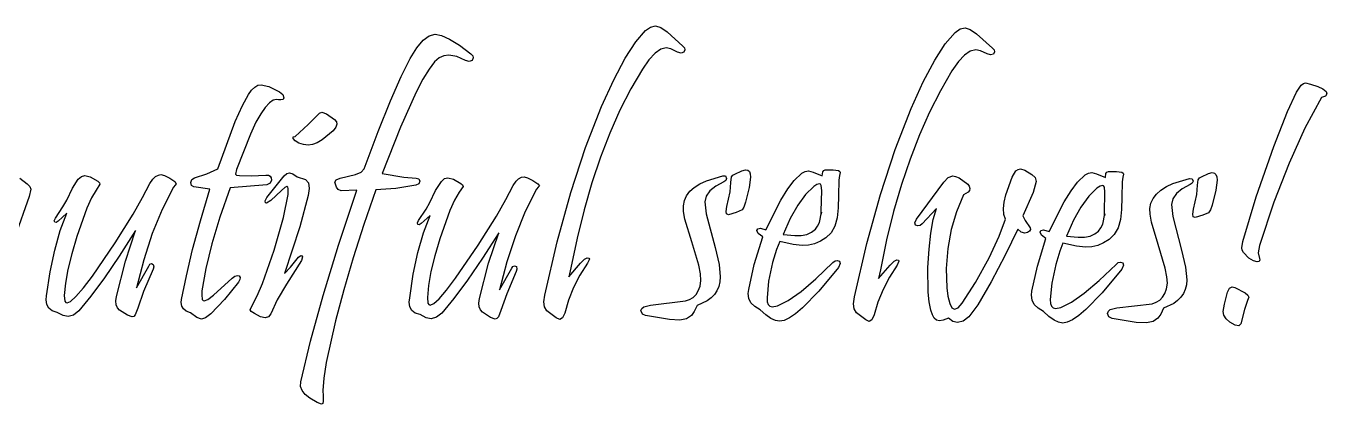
# Model space of a CAD drawing. Extents: x 369 to 1749, y 306 to 919.
# Drawn here: x 1491.5 to 1748.6, y 484.1 to 558.9 of the extents above; entities that cross this region are included whole.
import ezdxf

# ---------------------------------------------------------------- set-up
doc = ezdxf.new("R2010")
doc.units = 0

msp = doc.modelspace()

# ---------------------------------------------------------------- linework, layer by layer
at = {"layer": 'Layer 1'}
for p, q in [((1612.005875, 555.781498), (1613.940505, 558.004623)), ((1613.940505, 558.004623), (1614.954072, 558.713313)), ((1614.954072, 558.713313), (1615.949715, 558.922634)), ((1615.949715, 558.922634), (1616.959464, 558.606551)), ((1616.959464, 558.606551), (1618.212845, 557.737884)), ((1675.120509, 557.637624), (1676.134076, 558.346314)), ((1676.134076, 558.346314), (1677.129719, 558.555635)), ((1677.129719, 558.555635), (1678.139493, 558.239552)), ((1678.139493, 558.239552), (1679.392949, 557.370885)), ((1568.73983, 554.598159), (1570.002067, 556.097632)), ((1570.002067, 556.097632), (1571.21387, 556.994589)), ((1571.21387, 556.994589), (1572.375237, 557.289032)), ((1572.375237, 557.289032), (1573.632452, 557.04252)), ((1573.632452, 557.04252), (1575.230645, 556.316016)), ((1575.230645, 556.316016), (1577.169817, 555.10952)), ((1609.915105, 552.534523), (1612.005875, 555.781498)), ((1618.212845, 557.737884), (1621.340005, 554.928954)), ((1671.095109, 552.167524), (1673.185879, 555.414499)), ((1673.185879, 555.414499), (1675.120509, 557.637624)), ((1679.392949, 557.370885), (1682.520019, 554.561955)), ((1567.427157, 552.496172), (1568.73983, 554.598159)), ((1574.059139, 553.041969), (1573.130447, 552.634175)), ((1575.093217, 553.173557), (1574.059139, 553.041969)), ((1576.639609, 552.897319), (1575.093217, 553.173557)), ((1578.380927, 552.085987), (1576.639609, 552.897319)), ((1577.169817, 555.10952), (1579.449967, 553.423032)), ((1579.449967, 553.423032), (1579.45, 553.423)), ((1579.45, 553.423), (1579.806258, 553.02473)), ((1579.806258, 553.02473), (1579.9143, 552.593497)), ((1615.822157, 553.532552), (1614.614219, 552.226515)), ((1616.961859, 554.313685), (1615.822157, 553.532552)), ((1618.033327, 554.569917), (1616.961859, 554.313685)), ((1618.972957, 554.366215), (1618.033327, 554.569917)), ((1620.277107, 553.764191), (1618.972957, 554.366215)), ((1620.961257, 553.553412), (1620.277107, 553.764191)), ((1621.535154, 553.71359), (1620.961257, 553.553412)), ((1621.34, 554.929), (1621.648378, 554.574075)), ((1621.340005, 554.928954), (1621.34, 554.929)), ((1621.742107, 554.203208), (1621.535154, 553.71359)), ((1621.648378, 554.574075), (1621.742107, 554.203208)), ((1677.002164, 553.165553), (1675.794226, 551.859516)), ((1678.141866, 553.946686), (1677.002164, 553.165553)), ((1679.213334, 554.202918), (1678.141866, 553.946686)), ((1680.153031, 553.999215), (1679.213334, 554.202918)), ((1681.457204, 553.397191), (1680.153031, 553.999215)), ((1682.141256, 553.186412), (1681.457204, 553.397191)), ((1682.715226, 553.346591), (1682.141256, 553.186412)), ((1682.52, 554.562), (1682.828451, 554.207075)), ((1682.520019, 554.561955), (1682.52, 554.562)), ((1682.922204, 553.836208), (1682.715226, 553.346591)), ((1682.828451, 554.207075), (1682.922204, 553.836208)), ((1565.642389, 548.941647), (1567.427157, 552.496172)), ((1571.161833, 550.381111), (1569.96563, 548.38392)), ((1572.216772, 551.797863), (1571.161833, 550.381111)), ((1573.130447, 552.634175), (1572.216772, 551.797863)), ((1579.066313, 551.909647), (1578.380927, 552.085987)), ((1579.689944, 552.078141), (1579.066313, 551.909647)), ((1579.9143, 552.593497), (1579.689944, 552.078141)), ((1607.668195, 548.263698), (1609.915105, 552.534523)), ((1613.338047, 550.395577), (1611.037628, 546.454997)), ((1614.614219, 552.226515), (1613.338047, 550.395577)), ((1668.848199, 547.896699), (1671.095109, 552.167524)), ((1675.794226, 551.859516), (1674.518054, 550.028578)), ((1563.527855, 544.114572), (1565.642389, 548.941647)), ((1569.96563, 548.38392), (1568.628162, 545.80629)), ((1605.265145, 542.969023), (1607.668195, 548.263698)), ((1666.445149, 542.602024), (1668.848199, 547.896699)), ((1674.518054, 550.028578), (1672.217636, 546.087998)), ((1743.984851, 547.567093), (1744.394472, 547.680894)), ((1744.394472, 547.680894), (1745.340793, 547.434097)), ((1534.276682, 543.203299), (1535.454316, 545.385755)), ((1535.454316, 545.385755), (1536.071182, 546.225996)), ((1536.071182, 546.225996), (1536.699989, 546.82504)), ((1536.699989, 546.82504), (1537.340737, 547.182886)), ((1537.340737, 547.182886), (1537.993426, 547.299535)), ((1537.993426, 547.299535), (1539.520566, 546.945914)), ((1539.520566, 546.945914), (1541.599326, 545.900055)), ((1541.599326, 545.900055), (1541.6, 545.9)), ((1541.6, 545.9), (1542.271742, 545.344822)), ((1542.271742, 545.344822), (1542.480001, 544.72353)), ((1568.628162, 545.80629), (1565.529433, 538.909711)), ((1611.037628, 546.454997), (1608.888774, 542.234708)), ((1672.217636, 546.087998), (1670.068788, 541.867709)), ((1740.838932, 541.992679), (1742.582442, 545.831644)), ((1742.582442, 545.831644), (1743.546305, 547.220951)), ((1743.546305, 547.220951), (1743.984851, 547.567093)), ((1745.340793, 547.434097), (1746.793086, 546.943138)), ((1746.793086, 546.943138), (1747.825493, 546.454696)), ((1747.825493, 546.454696), (1748.438016, 545.968773)), ((1748.630653, 545.485367), (1748.349896, 545.004796)), ((1748.438016, 545.968773), (1748.630653, 545.485367)), ((1532.873699, 540.01893), (1534.276682, 543.203299)), ((1538.787534, 542.793036), (1537.886461, 541.547591)), ((1539.609934, 543.681568), (1538.787534, 542.793036)), ((1540.353659, 544.213186), (1539.609934, 543.681568)), ((1541.018711, 544.387891), (1540.353659, 544.213186)), ((1541.411446, 544.316603), (1541.018711, 544.387891)), ((1541.83827, 544.279577), (1541.411446, 544.316603)), ((1542.311535, 544.388689), (1541.83827, 544.279577)), ((1542.480001, 544.72353), (1542.311535, 544.388689)), ((1561.083554, 538.014947), (1563.527855, 544.114572)), ((1602.098423, 534.865079), (1605.265145, 542.969023)), ((1663.278427, 534.49808), (1666.445149, 542.602024)), ((1747.55, 544.734), (1744.273674, 538.682406)), ((1748.349896, 545.004796), (1747.549643, 544.734021)), ((1747.549643, 544.734021), (1747.55, 544.734)), ((1529.391686, 530.644455), (1532.873699, 540.01893)), ((1537.886461, 541.547591), (1536.960777, 539.904008)), ((1547.30457, 539.415449), (1548.835378, 540.999429)), ((1548.835378, 540.999429), (1549.509856, 541.667094)), ((1549.509856, 541.667094), (1549.954288, 541.888332)), ((1549.954288, 541.888332), (1550.879499, 541.512483)), ((1550.879499, 541.512483), (1552.469708, 540.392042)), ((1552.469708, 540.392042), (1552.47, 540.392)), ((1552.47, 540.392), (1552.849426, 539.950533)), ((1608.888774, 542.234708), (1606.891488, 537.73471)), ((1670.068788, 541.867709), (1668.071509, 537.367711)), ((1738.145062, 535.076444), (1740.838932, 541.992679)), ((1535.855914, 537.512281), (1533.108651, 530.484391)), ((1536.960777, 539.904008), (1535.855914, 537.512281)), ((1544.708608, 537.062809), (1547.30457, 539.415449)), ((1552.209796, 538.188978), (1550.020242, 536.376433)), ((1552.766145, 538.891798), (1552.209796, 538.188978)), ((1552.963542, 539.458983), (1552.766145, 538.891798)), ((1552.849426, 539.950533), (1552.963542, 539.458983)), ((1558.309487, 530.642772), (1561.083554, 538.014947)), ((1565.529433, 538.909711), (1561.865647, 529.691375)), ((1606.891488, 537.73471), (1605.045767, 532.955002)), ((1744.273674, 538.682406), (1741.139965, 531.786025)), ((1544.310927, 536.99626), (1544.708608, 537.062809)), ((1544.330575, 536.617224), (1544.310927, 536.99626)), ((1544.678002, 536.201786), (1544.330575, 536.617224)), ((1545.451637, 535.732116), (1544.678002, 536.201786)), ((1546.363252, 535.433855), (1545.451637, 535.732116)), ((1547.241201, 535.346778), (1546.363252, 535.433855)), ((1548.14335, 535.474849), (1547.241201, 535.346778)), ((1549.069696, 535.818067), (1548.14335, 535.474849)), ((1550.020242, 536.376433), (1549.069696, 535.818067)), ((1599.1783, 525.945848), (1602.098423, 534.865079)), ((1668.071509, 537.367711), (1666.225799, 532.588003)), ((1734.608447, 525.099499), (1738.145062, 535.076444)), ((1605.045767, 532.955002), (1603.351613, 527.895585)), ((1660.358304, 525.578849), (1663.278427, 534.49808)), ((1666.225799, 532.588003), (1664.531659, 527.528586)), ((1527.247056, 529.623915), (1529.391686, 530.644455)), ((1533.108651, 530.484391), (1532.878913, 529.590156)), ((1542.551274, 529.256428), (1543.085705, 529.69242)), ((1543.085705, 529.69242), (1543.593154, 529.835777)), ((1543.593154, 529.835777), (1544.236758, 529.642461)), ((1556.655117, 529.515952), (1557.76769, 530.000143)), ((1557.76769, 530.000143), (1558.309487, 530.642772)), ((1561.865647, 529.691375), (1566.197607, 529.019527)), ((1631.626675, 529.617454), (1632.975363, 530.255242)), ((1632.975363, 530.255242), (1633.732265, 530.465995)), ((1633.732265, 530.465995), (1634.175574, 530.370762)), ((1634.175574, 530.370762), (1634.484632, 530.091185)), ((1634.484632, 530.091185), (1634.659439, 529.627262)), ((1643.343933, 528.342262), (1644.836583, 529.780069)), ((1644.836583, 529.780069), (1645.514366, 530.137696)), ((1645.514366, 530.137696), (1646.146453, 530.254472)), ((1646.146453, 530.254472), (1647.108915, 529.998964)), ((1647.108915, 529.998964), (1648.876773, 529.239152)), ((1648.876773, 529.239152), (1648.963765, 530.056737)), ((1648.963765, 530.056737), (1649.168186, 530.303098)), ((1649.168186, 530.303098), (1649.479892, 530.441172)), ((1649.479892, 530.441172), (1651.027672, 530.431892)), ((1651.027672, 530.431892), (1652.085022, 530.296376)), ((1652.085022, 530.296376), (1652.344725, 530.13335)), ((1652.425112, 529.90681), (1652.305348, 529.321932)), ((1652.344725, 530.13335), (1652.425112, 529.90681)), ((1686.384834, 529.013507), (1687.144628, 530.223194)), ((1687.144628, 530.223194), (1687.581555, 530.524136)), ((1687.581555, 530.524136), (1688.056504, 530.622477)), ((1688.056504, 530.622477), (1688.90317, 530.350439)), ((1688.90317, 530.350439), (1690.323444, 529.541037)), ((1700.816583, 529.444069), (1701.494366, 529.801696)), ((1701.494366, 529.801696), (1702.126453, 529.918472)), ((1702.126453, 529.918472), (1703.088915, 529.662964)), ((1704.856773, 528.903152), (1704.943765, 529.720737)), ((1704.943765, 529.720737), (1705.148186, 529.967098)), ((1705.148186, 529.967098), (1705.459892, 530.105172)), ((1705.459892, 530.105172), (1707.007672, 530.095892)), ((1707.007672, 530.095892), (1708.065022, 529.960376)), ((1708.065022, 529.960376), (1708.324725, 529.79735)), ((1708.324725, 529.79735), (1708.405112, 529.57081)), ((1723.836675, 529.065454), (1725.185363, 529.703242)), ((1725.185363, 529.703242), (1725.942265, 529.913995)), ((1725.942265, 529.913995), (1726.385574, 529.818762)), ((1726.385574, 529.818762), (1726.694632, 529.539185)), ((1741.139965, 531.786025), (1738.148874, 524.044856)), ((1490.258727, 528.769147), (1491.702632, 527.701256)), ((1491.702632, 527.701256), (1492.26705, 527.138113)), ((1492.26705, 527.138113), (1492.487588, 526.628706)), ((1500.684638, 526.79423), (1501.843608, 528.569893)), ((1501.843608, 528.569893), (1502.47319, 529.134488)), ((1502.47319, 529.134488), (1503.122128, 529.320054)), ((1503.122128, 529.320054), (1504.207228, 529.037976)), ((1504.207228, 529.037976), (1505.684188, 528.202404)), ((1506.122953, 527.579731), (1505.357653, 526.447581)), ((1505.684188, 528.202404), (1506.018823, 527.890374)), ((1506.018823, 527.890374), (1506.122953, 527.579731)), ((1514.560631, 524.980021), (1516.002684, 527.761549)), ((1516.002684, 527.761549), (1516.599287, 528.610525)), ((1516.599287, 528.610525), (1517.112941, 529.098311)), ((1517.112941, 529.098311), (1517.683876, 529.404904)), ((1517.683876, 529.404904), (1518.181591, 529.505258)), ((1518.181591, 529.505258), (1518.850169, 529.320407)), ((1518.850169, 529.320407), (1519.933881, 528.771381)), ((1519.933881, 528.771381), (1520.899251, 528.136939)), ((1520.972457, 527.421732), (1520.629554, 527.044869)), ((1520.899251, 528.136939), (1521.212801, 527.695861)), ((1521.212801, 527.695861), (1520.972457, 527.421732)), ((1524.089696, 527.920514), (1524.277214, 528.556652)), ((1524.22572, 527.351328), (1524.089696, 527.920514)), ((1524.685699, 527.090221), (1524.22572, 527.351328)), ((1524.277214, 528.556652), (1524.782916, 528.880862)), ((1524.782916, 528.880862), (1527.247056, 529.623915)), ((1539.127596, 527.485887), (1531.827536, 526.909614)), ((1532.878913, 529.590156), (1533.135596, 529.399155)), ((1533.135596, 529.399155), (1533.725245, 529.309502)), ((1533.725245, 529.309502), (1535.995665, 529.244222)), ((1535.995665, 529.244222), (1538.933305, 529.416071)), ((1538.933305, 529.416071), (1539.422334, 529.389456)), ((1539.103614, 524.971268), (1542.551274, 529.256428)), ((1539.781193, 527.800598), (1539.127596, 527.485887)), ((1539.422334, 529.389456), (1539.76599, 529.213007)), ((1539.76599, 529.213007), (1539.964274, 528.886726)), ((1540.017185, 528.410611), (1539.781193, 527.800598)), ((1539.964274, 528.886726), (1540.017185, 528.410611)), ((1543.067369, 527.117644), (1542.648961, 526.930696)), ((1543.230625, 527.019784), (1543.067369, 527.117644)), ((1544.236758, 529.642461), (1545.113744, 529.068833)), ((1545.113744, 529.068833), (1546.774694, 528.542181)), ((1546.774694, 528.542181), (1547.318002, 527.849986)), ((1547.318002, 527.849986), (1547.467795, 526.746791)), ((1552.517247, 528.025108), (1552.797079, 528.47985)), ((1552.842428, 526.989758), (1552.517247, 528.025108)), ((1552.797079, 528.47985), (1553.599497, 528.810892)), ((1553.599497, 528.810892), (1556.655117, 529.515952)), ((1568.534975, 527.377906), (1564.626865, 526.781298)), ((1566.197607, 529.019527), (1568.585647, 528.789918)), ((1569.113506, 527.667233), (1568.534975, 527.377906)), ((1568.585647, 528.789918), (1569.14842, 528.640145)), ((1569.322005, 528.199907), (1569.113506, 527.667233)), ((1569.14842, 528.640145), (1569.322005, 528.199907)), ((1572.444816, 526.364231), (1573.603711, 528.139893)), ((1573.603711, 528.139893), (1574.233367, 528.704488)), ((1574.233367, 528.704488), (1574.882331, 528.890054)), ((1574.882331, 528.890054), (1575.967357, 528.607976)), ((1575.967357, 528.607976), (1577.444291, 527.772404)), ((1577.883056, 527.149731), (1577.117853, 526.017581)), ((1577.444291, 527.772404), (1577.778926, 527.460374)), ((1577.778926, 527.460374), (1577.883056, 527.149731)), ((1586.320844, 524.550021), (1587.762872, 527.331551)), ((1587.762872, 527.331551), (1588.359444, 528.180531)), ((1588.359444, 528.180531), (1588.873054, 528.668321)), ((1588.873054, 528.668321), (1589.444038, 528.974913)), ((1589.444038, 528.974913), (1589.941704, 529.075268)), ((1589.941704, 529.075268), (1590.610307, 528.890417)), ((1590.610307, 528.890417), (1591.694094, 528.341391)), ((1591.694094, 528.341391), (1592.659464, 527.706949)), ((1592.659464, 527.706949), (1592.973014, 527.265871)), ((1592.973014, 527.265871), (1592.732573, 526.991743)), ((1603.351613, 527.895585), (1601.809024, 522.556458)), ((1623.585633, 526.978872), (1624.672552, 527.680663)), ((1624.672552, 527.680663), (1625.977793, 528.299335)), ((1625.977793, 528.299335), (1629.243238, 529.287319)), ((1627.810838, 527.233419), (1626.665266, 526.288699)), ((1629.397586, 528.080766), (1627.810838, 527.233419)), ((1629.243238, 529.287319), (1629.784771, 529.2324)), ((1629.802965, 528.362517), (1629.397586, 528.080766)), ((1629.784771, 529.2324), (1629.947979, 528.731944)), ((1629.947979, 528.731944), (1629.802965, 528.362517)), ((1630.693535, 526.100887), (1630.808748, 527.934474)), ((1630.808748, 527.934474), (1630.955003, 529.027279)), ((1630.955003, 529.027279), (1631.225162, 529.385195)), ((1631.225162, 529.385195), (1631.626675, 529.617454)), ((1634.7, 528.979), (1634.43012, 526.965488)), ((1634.659439, 529.627262), (1634.699994, 528.978995)), ((1634.699994, 528.978995), (1634.7, 528.979)), ((1642.076962, 526.65336), (1643.343933, 528.342262)), ((1647.188168, 527.147977), (1645.565916, 525.54086)), ((1647.812213, 527.55759), (1647.188168, 527.147977)), ((1648.261668, 527.69268), (1647.812213, 527.55759)), ((1648.503595, 527.607265), (1648.261668, 527.69268)), ((1648.669514, 527.35438), (1648.503595, 527.607265)), ((1648.77333, 526.3462), (1648.669514, 527.35438)), ((1652.174364, 528.427105), (1652.097612, 525.361815)), ((1652.305348, 529.321932), (1652.174364, 528.427105)), ((1664.531659, 527.528586), (1662.989088, 522.189459)), ((1667.474724, 520.653005), (1672.910614, 528.026445)), ((1672.910614, 528.026445), (1673.783727, 528.951265)), ((1673.783727, 528.951265), (1674.667544, 529.255985)), ((1674.667544, 529.255985), (1675.223662, 529.149311)), ((1675.223662, 529.149311), (1675.904093, 528.835211)), ((1675.904093, 528.835211), (1677.637894, 527.584735)), ((1677.637894, 527.584735), (1677.944727, 527.186761)), ((1677.944727, 527.186761), (1678.036293, 526.755627)), ((1685.172382, 525.515827), (1686.384834, 529.013507)), ((1690.323444, 529.541037), (1690.94398, 528.934496)), ((1691.130227, 528.158327), (1690.59002, 525.956977)), ((1690.94398, 528.934496), (1691.130227, 528.158327)), ((1698.056962, 526.31736), (1699.323933, 528.006262)), ((1699.323933, 528.006262), (1700.816583, 529.444069)), ((1703.088915, 529.662964), (1704.856773, 528.903152)), ((1703.792237, 527.22159), (1703.168166, 526.811977)), ((1704.241766, 527.35668), (1703.792237, 527.22159)), ((1704.48365, 527.271265), (1704.241766, 527.35668)), ((1704.649539, 527.01838), (1704.48365, 527.271265)), ((1708.154364, 528.091105), (1708.077612, 525.025815)), ((1708.285348, 528.985932), (1708.154364, 528.091105)), ((1708.405112, 529.57081), (1708.285348, 528.985932)), ((1715.79566, 526.426871), (1716.882593, 527.128662)), ((1716.882593, 527.128662), (1718.187851, 527.747334)), ((1718.187851, 527.747334), (1721.45334, 528.735318)), ((1721.60759, 527.528765), (1720.020886, 526.681418)), ((1721.45334, 528.735318), (1721.994799, 528.6804)), ((1722.012969, 527.810516), (1721.60759, 527.528765)), ((1721.994799, 528.6804), (1722.157983, 528.179943)), ((1722.157983, 528.179943), (1722.012969, 527.810516)), ((1722.903535, 525.548886), (1723.018748, 527.382474)), ((1723.018748, 527.382474), (1723.165003, 528.475279)), ((1723.165003, 528.475279), (1723.435162, 528.833195)), ((1723.435162, 528.833195), (1723.836675, 529.065454)), ((1726.91, 528.427), (1726.64012, 526.413487)), ((1726.694632, 529.539185), (1726.869439, 529.075262)), ((1726.869439, 529.075262), (1726.909994, 528.426995)), ((1726.909994, 528.426995), (1726.91, 528.427)), ((1492.14, 525.184), (1489.289763, 517.123355)), ((1492.487588, 526.628706), (1492.139323, 525.184036)), ((1492.139323, 525.184036), (1492.14, 525.184)), ((1499.553468, 524.415583), (1500.684638, 526.79423)), ((1504.466108, 524.894212), (1503.531943, 522.841623)), ((1505.357653, 526.447581), (1504.466108, 524.894212)), ((1512.713146, 521.684216), (1514.560631, 524.980021)), ((1520.63, 527.045), (1518.418698, 522.618945)), ((1520.629554, 527.044869), (1520.63, 527.045)), ((1527.829869, 526.589112), (1524.685699, 527.090221)), ((1525.973933, 520.363238), (1527.829869, 526.589112)), ((1531.827536, 526.909614), (1529.836562, 521.10867)), ((1538.782539, 524.284258), (1539.103614, 524.971268)), ((1541.986449, 526.366298), (1539.873019, 524.381058)), ((1542.648961, 526.930696), (1541.986449, 526.366298)), ((1542.427836, 520.998574), (1543.308208, 525.566104)), ((1543.325183, 526.728574), (1543.230625, 527.019784)), ((1543.308208, 525.566104), (1543.325183, 526.728574)), ((1547.28542, 525.3355), (1545.638997, 519.153595)), ((1547.467795, 526.746791), (1547.28542, 525.335581)), ((1547.28542, 525.335581), (1547.28542, 525.3355)), ((1553.196263, 526.522605), (1552.842428, 526.989758)), ((1553.77278, 526.295245), (1553.196263, 526.522605)), ((1553.269171, 515.53366), (1556.87319, 526.414441)), ((1556.87319, 526.414441), (1553.77278, 526.295245)), ((1560.662795, 526.460601), (1558.284599, 519.622145)), ((1564.626865, 526.781298), (1560.662795, 526.460601)), ((1571.313671, 523.985583), (1572.444816, 526.364231)), ((1577.117853, 526.017581), (1576.226308, 524.464212)), ((1584.473284, 521.254216), (1586.320844, 524.550021)), ((1592.39, 526.615), (1590.178697, 522.188945)), ((1592.732573, 526.991743), (1592.38967, 526.61488)), ((1592.38967, 526.61488), (1592.39, 526.615)), ((1596.504773, 516.211329), (1599.1783, 525.945848)), ((1621.634802, 524.374779), (1622.066758, 525.32593)), ((1622.066758, 525.32593), (1622.717035, 526.19396)), ((1622.717035, 526.19396), (1623.585633, 526.978872)), ((1625.960868, 525.246604), (1625.697646, 524.107136)), ((1626.665266, 526.288699), (1625.960868, 525.246604)), ((1630.046617, 523.219864), (1630.693535, 526.100887)), ((1634.43012, 526.965488), (1633.731711, 524.02449)), ((1640.717968, 524.465534), (1642.076962, 526.65336)), ((1645.565916, 525.54086), (1644.024071, 523.420869)), ((1648.651571, 522.265004), (1648.773337, 526.346212)), ((1648.773337, 526.346212), (1648.77333, 526.3462)), ((1652.097612, 525.361815), (1652.043107, 522.916425)), ((1657.684777, 515.84433), (1660.358304, 525.578849)), ((1676.805043, 525.488487), (1675.41738, 522.157637)), ((1677.713032, 526.008352), (1676.805043, 525.488487)), ((1677.947753, 526.353563), (1677.713032, 526.008352)), ((1678.036293, 526.755627), (1677.947753, 526.353563)), ((1684.848259, 524.055939), (1685.172382, 525.515827)), ((1690.59, 525.957), (1688.54616, 521.31896)), ((1690.59002, 525.956977), (1690.59, 525.957)), ((1696.697968, 524.129534), (1698.056962, 526.31736)), ((1701.545914, 525.20486), (1700.004068, 523.084869)), ((1703.168166, 526.811977), (1701.545914, 525.20486)), ((1704.631595, 521.929004), (1704.753337, 526.010212)), ((1704.75333, 526.0102), (1704.649539, 527.01838)), ((1704.753337, 526.010212), (1704.75333, 526.0102)), ((1708.077612, 525.025815), (1708.023107, 522.580425)), ((1713.844806, 523.822778), (1714.276766, 524.773929)), ((1714.276766, 524.773929), (1714.927051, 525.641959)), ((1714.927051, 525.641959), (1715.79566, 526.426871)), ((1718.170961, 524.694603), (1717.90774, 523.555135)), ((1718.875342, 525.736698), (1718.170961, 524.694603)), ((1720.020886, 526.681418), (1718.875342, 525.736698)), ((1722.256617, 522.667864), (1722.903535, 525.548886)), ((1726.64012, 526.413487), (1725.941711, 523.47249)), ((1732.002402, 516.270944), (1734.608447, 525.099499)), ((1497.317388, 520.846543), (1498.814348, 523.093818)), ((1498.814348, 523.093818), (1499.553468, 524.415583)), ((1503.531943, 522.841623), (1501.535753, 517.238791)), ((1518.418698, 522.618945), (1516.46991, 517.82101)), ((1538.83818, 523.94161), (1538.782539, 524.284258)), ((1539.038474, 523.843528), (1538.83818, 523.94161)), ((1539.873019, 524.381058), (1539.038474, 523.843528)), ((1569.077491, 520.416543), (1570.574526, 522.663818)), ((1570.574526, 522.663818), (1571.313671, 523.985583)), ((1575.292143, 522.411623), (1573.295953, 516.808791)), ((1576.226308, 524.464212), (1575.292143, 522.411623)), ((1590.178697, 522.188945), (1588.22991, 517.39101)), ((1601.809024, 522.556458), (1600.418003, 516.937622)), ((1621.421168, 523.340509), (1621.634802, 524.374779)), ((1621.451024, 522.222966), (1621.421168, 523.340509)), ((1621.73666, 520.660389), (1621.451024, 522.222966)), ((1625.697646, 524.107136), (1625.942912, 521.763296)), ((1629.879072, 522.221908), (1630.046617, 523.219864)), ((1629.984025, 521.704585), (1629.879072, 522.221908)), ((1631.880456, 522.003231), (1630.348316, 521.53017)), ((1633.018716, 522.51311), (1631.880456, 522.003231)), ((1633.384224, 523.062065), (1633.018716, 522.51311)), ((1633.731711, 524.02449), (1633.384224, 523.062065)), ((1637.723913, 518.593112), (1640.717968, 524.465534)), ((1644.024071, 523.420869), (1642.562631, 520.788005)), ((1648.324566, 520.036539), (1648.718838, 522.075142)), ((1648.661575, 521.683655), (1648.651571, 522.265004)), ((1648.718838, 522.075142), (1648.661575, 521.683655)), ((1652.043107, 522.916425), (1651.832315, 520.943467)), ((1662.989088, 522.189459), (1661.598086, 516.570623)), ((1671.470087, 522.764735), (1668.595167, 519.750675)), ((1670.830121, 520.591976), (1671.470087, 522.764735)), ((1675.41738, 522.157637), (1674.384701, 518.622287)), ((1684.712204, 522.788687), (1684.848259, 524.055939)), ((1684.77689, 521.608509), (1684.712204, 522.788687)), ((1693.703913, 518.257112), (1696.697968, 524.129534)), ((1700.004068, 523.084869), (1698.542629, 520.452005)), ((1708.023107, 522.580425), (1707.812315, 520.607467)), ((1713.63117, 522.788508), (1713.844806, 523.822778)), ((1713.661063, 521.670965), (1713.63117, 522.788508)), ((1717.90774, 523.555135), (1718.153006, 521.211295)), ((1722.089072, 521.669908), (1722.256617, 522.667864)), ((1725.228716, 521.96111), (1724.090456, 521.451231)), ((1725.594224, 522.510065), (1725.228716, 521.96111)), ((1725.941711, 523.47249), (1725.594224, 522.510065)), ((1738.148874, 524.044856), (1735.3004, 515.4589)), ((1497.093934, 520.357016), (1497.317388, 520.846543)), ((1497.190111, 520.055033), (1497.093934, 520.357016)), ((1497.468831, 520.018915), (1497.190111, 520.055033)), ((1497.856239, 520.257716), (1497.468831, 520.018915)), ((1499.593819, 521.866286), (1497.856239, 520.257716)), ((1498.279877, 518.410126), (1499.593819, 521.866286)), ((1509.099611, 515.987741), (1512.713146, 521.684216)), ((1524.428644, 514.647897), (1525.973933, 520.363238)), ((1529.836562, 521.10867), (1528.249231, 515.770339)), ((1540.573278, 514.525104), (1542.427836, 520.998574)), ((1558.284599, 519.622145), (1556.162202, 513.027576)), ((1568.854111, 519.927016), (1569.077491, 520.416543)), ((1568.950312, 519.625032), (1568.854111, 519.927016)), ((1569.229007, 519.588915), (1568.950312, 519.625032)), ((1569.616342, 519.827716), (1569.229007, 519.588915)), ((1571.353922, 521.436286), (1569.616342, 519.827716)), ((1570.040014, 517.980126), (1571.353922, 521.436286)), ((1580.859724, 515.557741), (1584.473284, 521.254216)), ((1623.075278, 516.200129), (1621.73666, 520.660389)), ((1625.942912, 521.763296), (1627.679092, 515.070236)), ((1630.348316, 521.53017), (1629.984025, 521.704585)), ((1642.562631, 520.788005), (1641.181598, 517.642267)), ((1647.969747, 519.270076), (1648.324566, 520.036539)), ((1651.832315, 520.943467), (1651.353191, 519.295055)), ((1667.152315, 519.931557), (1667.474724, 520.653005)), ((1667.292997, 519.491516), (1667.152315, 519.931557)), ((1667.757067, 519.342335), (1667.292997, 519.491516)), ((1668.197097, 519.443038), (1667.757067, 519.342335)), ((1668.595167, 519.750675), (1668.197097, 519.443038)), ((1670.332924, 517.92319), (1670.830121, 520.591976)), ((1683.849105, 517.325469), (1685.064875, 520.685337)), ((1685.064875, 520.685337), (1684.77689, 521.608509)), ((1688.54616, 521.31896), (1688.998489, 520.386188)), ((1688.998489, 520.386188), (1689.944, 518.96821)), ((1698.542629, 520.452005), (1697.161596, 517.306267)), ((1703.949752, 518.934076), (1704.304588, 519.700539)), ((1704.304588, 519.700539), (1704.698936, 521.739142)), ((1704.64163, 521.347655), (1704.631595, 521.929004)), ((1704.698936, 521.739142), (1704.64163, 521.347655)), ((1707.812315, 520.607467), (1707.333191, 518.959055)), ((1713.946712, 520.108388), (1713.661063, 521.670965)), ((1715.28528, 515.648128), (1713.946712, 520.108388)), ((1718.153006, 521.211295), (1719.889086, 514.518235)), ((1722.194025, 521.152585), (1722.089072, 521.669908)), ((1722.558316, 520.97817), (1722.194025, 521.152585)), ((1724.090456, 521.451231), (1722.558316, 520.97817)), ((1497.173242, 514.535056), (1498.279877, 518.410126)), ((1501.535753, 517.238791), (1500.532261, 513.828131)), ((1513.172438, 518.409103), (1509.940906, 513.37559)), ((1511.152896, 512.384458), (1513.172438, 518.409103)), ((1516.46991, 517.82101), (1514.783637, 512.651195)), ((1545.638997, 519.153595), (1542.61406, 509.897)), ((1568.93339, 514.105056), (1570.040014, 517.980126)), ((1584.932541, 517.979103), (1581.700965, 512.94559)), ((1582.912924, 511.954458), (1584.932541, 517.979103)), ((1588.22991, 517.39101), (1586.543638, 512.221195)), ((1600.418003, 516.937622), (1599.178547, 511.039077)), ((1635.410617, 511.72624), (1637.113385, 517.18446)), ((1635.939495, 518.43158), (1636.125363, 518.792151)), ((1636.222463, 517.827067), (1635.939495, 518.43158)), ((1636.125363, 518.792151), (1636.648363, 518.909577)), ((1637.113385, 517.18446), (1636.222463, 517.827067)), ((1636.648363, 518.909577), (1637.723913, 518.593112)), ((1641.181598, 517.642267), (1643.479438, 517.421812)), ((1643.479438, 517.421812), (1644.730224, 517.455218)), ((1644.730224, 517.455218), (1645.81888, 517.674747)), ((1645.81888, 517.674747), (1646.745409, 518.080398)), ((1646.745409, 518.080398), (1647.509808, 518.672172)), ((1647.509808, 518.672172), (1647.969747, 519.270076)), ((1649.589947, 516.971865), (1648.511817, 516.300159)), ((1650.605735, 517.971187), (1649.589947, 516.971865)), ((1651.353191, 519.295055), (1650.605735, 517.971187)), ((1669.978496, 514.758376), (1670.332924, 517.92319)), ((1674.384701, 518.622287), (1673.707005, 514.882437)), ((1681.858455, 513.022967), (1683.849105, 517.325469)), ((1687.56306, 518.706916), (1685.055713, 513.546331)), ((1688.184807, 518.134818), (1687.56306, 518.706916)), ((1688.919, 517.940959), (1688.184807, 518.134818)), ((1689.42424, 518.024045), (1688.919, 517.940959)), ((1689.820431, 518.280016), (1689.42424, 518.024045)), ((1690.022156, 518.623271), (1689.820431, 518.280016)), ((1689.944, 518.96821), (1690.022156, 518.623271)), ((1691.390632, 511.39024), (1693.093475, 516.84846)), ((1691.919495, 518.09558), (1692.105363, 518.456151)), ((1692.202485, 517.491066), (1691.919495, 518.09558)), ((1692.105363, 518.456151), (1692.628363, 518.573577)), ((1693.093475, 516.84846), (1692.202485, 517.491066)), ((1692.628363, 518.573577), (1693.703913, 518.257112)), ((1697.161596, 517.306267), (1699.459436, 517.085812)), ((1699.459436, 517.085812), (1700.710222, 517.119218)), ((1700.710222, 517.119218), (1701.798878, 517.338747)), ((1701.798878, 517.338747), (1702.725407, 517.744398)), ((1702.725407, 517.744398), (1703.489806, 518.336172)), ((1703.489806, 518.336172), (1703.949752, 518.934076)), ((1706.585735, 517.635187), (1705.569947, 516.635865)), ((1707.333191, 518.959055), (1706.585735, 517.635187)), ((1496.273912, 510.241076), (1497.173242, 514.535056)), ((1504.623006, 509.418071), (1509.099611, 515.987741)), ((1523.194003, 509.443088), (1524.428644, 514.647897)), ((1528.249231, 515.770339), (1527.065542, 510.89462)), ((1538.262571, 507.959639), (1540.573278, 514.525104)), ((1550.221315, 505.579616), (1553.269171, 515.53366)), ((1573.295953, 516.808791), (1572.292423, 513.398131)), ((1576.383187, 508.988071), (1580.859724, 515.557741)), ((1594.077845, 505.661523), (1596.504773, 516.211329)), ((1624.464456, 511.541502), (1623.075278, 516.200129)), ((1627.679092, 515.070236), (1628.480302, 511.698274)), ((1639.823261, 514.662222), (1639.071647, 512.074622)), ((1640.472517, 516.234262), (1639.823261, 514.662222)), ((1643.136059, 515.649922), (1640.472517, 516.234262)), ((1644.924027, 515.449745), (1643.136059, 515.649922)), ((1646.178857, 515.539099), (1644.924027, 515.449745)), ((1647.374787, 515.82257), (1646.178857, 515.539099)), ((1648.511817, 516.300159), (1647.374787, 515.82257)), ((1655.257849, 505.294524), (1657.684777, 515.84433)), ((1661.598086, 516.570623), (1660.358654, 510.672078)), ((1669.766837, 511.097535), (1669.978496, 514.758376)), ((1673.707005, 514.882437), (1673.384293, 510.938087)), ((1695.803261, 514.326222), (1695.051647, 511.738622)), ((1696.452517, 515.898262), (1695.803261, 514.326222)), ((1699.11606, 515.313922), (1696.452517, 515.898262)), ((1700.904027, 515.113745), (1699.11606, 515.313922)), ((1702.158857, 515.203099), (1700.904027, 515.113745)), ((1703.354787, 515.48657), (1702.158857, 515.203099)), ((1704.491817, 515.964159), (1703.354787, 515.48657)), ((1705.569947, 516.635865), (1704.491817, 515.964159)), ((1716.674458, 510.989501), (1715.28528, 515.648128)), ((1719.889086, 514.518235), (1720.690346, 511.146273)), ((1731.793256, 515.032114), (1732.002402, 516.270944)), ((1731.866748, 514.555879), (1731.793256, 515.032114)), ((1732.120581, 514.057034), (1731.866748, 514.555879)), ((1735.3004, 515.4589), (1735.034982, 514.030955)), ((1500.532261, 513.828131), (1499.787643, 510.747461)), ((1509.940906, 513.37559), (1506.990078, 509.050853)), ((1509.378008, 505.376603), (1511.152896, 512.384458)), ((1514.783637, 512.651195), (1513.35988, 507.1095)), ((1515.75362, 511.40098), (1515.980652, 511.761311)), ((1515.980652, 511.761311), (1516.297834, 511.879974)), ((1516.297834, 511.879974), (1516.662434, 511.714166)), ((1516.662434, 511.714166), (1516.768313, 511.222665)), ((1545.935262, 512.495028), (1542.999782, 507.793438)), ((1543.795654, 511.155829), (1545.36603, 513.15293)), ((1545.36603, 513.15293), (1545.838164, 513.460115)), ((1545.838164, 513.460115), (1546.041825, 513.398612)), ((1546.125895, 513.217264), (1545.935262, 512.495028)), ((1546.041825, 513.398612), (1546.125895, 513.217264)), ((1556.162202, 513.027576), (1554.295604, 506.676895)), ((1568.034049, 509.811076), (1568.93339, 514.105056)), ((1572.292423, 513.398131), (1571.547793, 510.317461)), ((1581.700965, 512.94559), (1578.750106, 508.620853)), ((1581.138011, 504.946603), (1582.912924, 511.954458)), ((1586.543638, 512.221195), (1585.11988, 506.6795)), ((1598.786208, 509.284637), (1601.121958, 511.957477)), ((1602.505089, 511.949187), (1600.97252, 509.570793)), ((1601.121958, 511.957477), (1601.891659, 512.753745)), ((1601.891659, 512.753745), (1602.411698, 513.017587)), ((1602.411698, 513.017587), (1602.73858, 512.948887)), ((1602.863106, 512.74792), (1602.505089, 511.949187)), ((1602.73858, 512.948887), (1602.863106, 512.74792)), ((1628.480302, 511.698274), (1628.721552, 509.242506)), ((1634.335005, 506.76376), (1635.410617, 511.72624)), ((1639.071647, 512.074622), (1638.263674, 508.376449)), ((1647.625025, 508.854248), (1650.962277, 512.072224)), ((1650.962277, 512.072224), (1651.402412, 512.405443)), ((1651.402412, 512.405443), (1651.834563, 512.514805)), ((1651.834563, 512.514805), (1652.29825, 512.357014)), ((1652.437981, 511.891145), (1652.080248, 511.101017)), ((1652.29825, 512.357014), (1652.437981, 511.891145)), ((1662.301965, 511.590478), (1663.071666, 512.386746)), ((1663.071666, 512.386746), (1663.591705, 512.650588)), ((1663.591705, 512.650588), (1663.918624, 512.581888)), ((1664.043162, 512.380921), (1663.685096, 511.582188)), ((1663.918624, 512.581888), (1664.043162, 512.380921)), ((1679.195365, 508.113059), (1681.858455, 513.022967)), ((1685.055713, 513.546331), (1682.24887, 508.301416)), ((1695.051647, 511.738622), (1694.243674, 508.040449)), ((1703.605024, 508.518248), (1706.942277, 511.736224)), ((1706.942277, 511.736224), (1707.382461, 512.069443)), ((1707.382461, 512.069443), (1707.814563, 512.178805)), ((1707.814563, 512.178805), (1708.27825, 512.021014)), ((1708.27825, 512.021014), (1708.417981, 511.555145)), ((1733.169276, 512.991514), (1732.120581, 514.057034)), ((1734.087431, 512.417639), (1733.169276, 512.991514)), ((1734.854526, 512.223583), (1734.087431, 512.417639)), ((1735.228396, 512.316068), (1734.854526, 512.223583)), ((1735.034982, 514.030955), (1735.274453, 512.91)), ((1735.362082, 512.599448), (1735.228396, 512.316068)), ((1735.274453, 512.91), (1735.362082, 512.599448)), ((1495.581889, 505.528186), (1496.273912, 510.241076)), ((1499.787643, 510.747461), (1499.301901, 507.996781)), ((1502.844592, 507.073451), (1504.623006, 509.418071)), ((1513.35988, 507.1095), (1515.75362, 511.40098)), ((1516.653493, 510.775553), (1514.748363, 506.33474)), ((1516.768313, 511.222665), (1516.653493, 510.775553)), ((1522.270009, 504.748812), (1523.194003, 509.443088)), ((1527.065542, 510.89462), (1526.285496, 506.481514)), ((1532.271251, 508.99468), (1532.804756, 509.404836)), ((1532.804756, 509.404836), (1533.311901, 509.53958)), ((1533.311901, 509.53958), (1533.654309, 509.4428)), ((1533.654309, 509.4428), (1533.825218, 509.157594)), ((1533.825218, 509.157594), (1533.784487, 508.710029)), ((1542.61406, 509.897), (1543.795654, 511.155829)), ((1567.341992, 505.098186), (1568.034049, 509.811076)), ((1571.547793, 510.317461), (1571.062063, 507.566781)), ((1585.11988, 506.6795), (1587.51372, 510.97098)), ((1588.413496, 510.345553), (1586.508441, 505.904741)), ((1587.51372, 510.97098), (1587.740752, 511.331311)), ((1587.740752, 511.331311), (1588.057934, 511.449974)), ((1588.057934, 511.449974), (1588.422534, 511.284166)), ((1588.528413, 510.792665), (1588.413496, 510.345553)), ((1588.422534, 511.284166), (1588.528413, 510.792665)), ((1599.178547, 511.039077), (1598.786208, 509.284637)), ((1600.97252, 509.570793), (1599.705506, 507.13483)), ((1624.792286, 509.834427), (1624.464456, 511.541502)), ((1624.875608, 508.542179), (1624.792286, 509.834427)), ((1628.72157, 509.2425), (1628.639149, 508.2505)), ((1628.721552, 509.242506), (1628.72157, 509.2425)), ((1652.08, 511.101), (1648.2071, 506.437331)), ((1652.080248, 511.101017), (1652.08, 511.101)), ((1659.966315, 508.917638), (1662.301965, 511.590478)), ((1660.358654, 510.672078), (1659.966315, 508.917638)), ((1662.152527, 509.203794), (1660.885513, 506.767831)), ((1663.685096, 511.582188), (1662.152527, 509.203794)), ((1669.806938, 506.24893), (1669.766837, 511.097535)), ((1673.384293, 510.938087), (1673.485875, 507.113897)), ((1690.314995, 506.42776), (1691.390632, 511.39024)), ((1708.06, 510.765), (1704.1871, 506.101331)), ((1708.060248, 510.765017), (1708.06, 510.765)), ((1708.417981, 511.555145), (1708.060248, 510.765017)), ((1717.002288, 509.282426), (1716.674458, 510.989501)), ((1717.08561, 507.990178), (1717.002288, 509.282426)), ((1720.690346, 511.146273), (1720.931546, 508.690505)), ((1499.301901, 507.996781), (1499.075033, 505.576091)), ((1501.372771, 505.355641), (1502.844592, 507.073451)), ((1506.990078, 509.050853), (1504.319956, 505.43489)), ((1528.568575, 505.632494), (1532.271251, 508.99468)), ((1533.494256, 508.195074), (1530.729181, 504.801431)), ((1533.784487, 508.710029), (1533.494256, 508.195074)), ((1537.210981, 505.503005), (1538.262571, 507.959639)), ((1542.999782, 507.793438), (1541.17547, 504.686955)), ((1554.295604, 506.676895), (1552.684805, 500.570101)), ((1571.062063, 507.566781), (1570.835233, 505.146091)), ((1573.132974, 504.925641), (1574.60479, 506.643451)), ((1574.60479, 506.643451), (1576.383187, 508.988071)), ((1578.750106, 508.620853), (1576.079965, 505.00489)), ((1599.705506, 507.13483), (1598.704045, 504.641298)), ((1624.374629, 506.512829), (1624.728735, 507.432154)), ((1624.728735, 507.432154), (1624.875608, 508.542179)), ((1628.416615, 507.341151), (1628.053967, 506.514453)), ((1628.639149, 508.2505), (1628.416615, 507.341151)), ((1634.24107, 505.97205), (1634.335005, 506.76376)), ((1638.263674, 508.376449), (1637.965777, 505.123032)), ((1644.688307, 506.357251), (1647.625025, 508.854248)), ((1660.885513, 506.767831), (1659.884052, 504.274299)), ((1673.485875, 507.113897), (1673.725012, 505.459022)), ((1676.529035, 504.029897), (1679.195365, 508.113059)), ((1682.24887, 508.301416), (1679.5985, 503.744513)), ((1694.243674, 508.040449), (1693.945777, 504.787032)), ((1700.668307, 506.021251), (1703.605024, 508.518248)), ((1716.584631, 505.960828), (1716.938737, 506.880153)), ((1716.938737, 506.880153), (1717.08561, 507.990178)), ((1720.626615, 506.789151), (1720.263967, 505.962453)), ((1720.849149, 507.6985), (1720.626615, 506.789151)), ((1720.93157, 508.6905), (1720.849149, 507.6985)), ((1720.931546, 508.690505), (1720.93157, 508.6905)), ((1728.94148, 506.230872), (1729.348923, 507.029312)), ((1729.348923, 507.029312), (1729.901913, 507.292952)), ((1729.901913, 507.292952), (1730.390931, 507.152235)), ((1730.390931, 507.152235), (1732.476973, 506.080487)), ((1495.486718, 504.702037), (1495.581889, 505.528186)), ((1495.595369, 503.771328), (1495.486718, 504.702037)), ((1499.075033, 505.576091), (1499.183378, 504.464536)), ((1499.183378, 504.464536), (1499.358667, 504.18576)), ((1499.358667, 504.18576), (1499.614701, 504.091651)), ((1499.614701, 504.091651), (1500.317675, 504.406069)), ((1500.317675, 504.406069), (1501.372771, 505.355641)), ((1504.319956, 505.43489), (1501.930538, 502.527703)), ((1509.265762, 504.485972), (1509.378008, 505.376603)), ((1509.32754, 503.740695), (1509.265762, 504.485972)), ((1514.748363, 506.33474), (1513.609153, 503.043303)), ((1522.184726, 504.198184), (1522.270009, 504.748812)), ((1522.276556, 503.487172), (1522.184726, 504.198184)), ((1526.285496, 506.481514), (1526.223827, 505.68961)), ((1526.223827, 505.68961), (1526.332252, 504.810572)), ((1526.332252, 504.810572), (1526.4993, 504.589973)), ((1526.4993, 504.589973), (1526.741571, 504.51532)), ((1526.741571, 504.51532), (1527.420614, 504.793281)), ((1527.420614, 504.793281), (1528.568575, 505.632494)), ((1530.729181, 504.801431), (1528.033256, 501.958524)), ((1536.228568, 503.597104), (1537.210981, 505.503005)), ((1541.17547, 504.686955), (1539.891712, 501.956148)), ((1547.729621, 496.55231), (1550.221315, 505.579616)), ((1567.246821, 504.272037), (1567.341992, 505.098186)), ((1567.355466, 503.341327), (1567.246821, 504.272037)), ((1570.835233, 505.146091), (1570.943554, 504.034536)), ((1570.943554, 504.034536), (1571.118813, 503.75576)), ((1571.374804, 503.661651), (1572.077803, 503.976069)), ((1572.077803, 503.976069), (1573.132974, 504.925641)), ((1576.079965, 505.00489), (1573.690541, 502.097703)), ((1581.025765, 504.055972), (1581.138011, 504.946603)), ((1581.087543, 503.310695), (1581.025765, 504.055972)), ((1586.508441, 505.904741), (1585.369256, 502.613303)), ((1593.864991, 504.319373), (1594.077845, 505.661523)), ((1593.993803, 503.319648), (1593.864991, 504.319373)), ((1598.704045, 504.641298), (1597.968139, 502.090197)), ((1614.918309, 503.676012), (1621.864759, 504.495529)), ((1621.864759, 504.495529), (1622.669352, 504.772735)), ((1622.669352, 504.772735), (1623.355861, 505.201353)), ((1623.355861, 505.201353), (1623.924287, 505.781385)), ((1623.924287, 505.781385), (1624.374629, 506.512829)), ((1626.125345, 504.530261), (1624.13903, 503.62072)), ((1626.908332, 505.109008), (1626.125345, 504.530261)), ((1627.551206, 505.770405), (1626.908332, 505.109008)), ((1628.053967, 506.514453), (1627.551206, 505.770405)), ((1634.360827, 505.006824), (1634.24107, 505.97205)), ((1634.793017, 504.143065), (1634.360827, 505.006824)), ((1635.537642, 503.380774), (1634.793017, 504.143065)), ((1637.965777, 505.123032), (1638.018044, 504.339053)), ((1638.018044, 504.339053), (1638.205868, 503.778167)), ((1640.016477, 503.526194), (1642.152124, 504.581233)), ((1642.152124, 504.581233), (1644.688307, 506.357251)), ((1648.2071, 506.437331), (1644.975, 503.108925)), ((1655.044995, 503.952374), (1655.257849, 505.294524)), ((1659.884052, 504.274299), (1659.148146, 501.723198)), ((1670.004447, 504.295054), (1669.806938, 506.24893)), ((1670.32026, 502.654795), (1670.004447, 504.295054)), ((1673.725012, 505.459022), (1674.089711, 503.975627)), ((1674.089711, 503.975627), (1674.488159, 503.146522)), ((1675.723655, 503.156334), (1676.529035, 504.029897)), ((1690.22106, 505.63605), (1690.314995, 506.42776)), ((1690.340823, 504.670824), (1690.22106, 505.63605)), ((1690.773032, 503.807065), (1690.340823, 504.670824)), ((1693.945777, 504.787032), (1693.998044, 504.003053)), ((1693.998044, 504.003053), (1694.185868, 503.442167)), ((1695.996477, 503.190194), (1698.132124, 504.245233)), ((1698.132124, 504.245233), (1700.668307, 506.021251)), ((1704.1871, 506.101331), (1700.955, 502.772925)), ((1714.074761, 503.943528), (1714.879354, 504.220734)), ((1714.879354, 504.220734), (1715.565863, 504.649352)), ((1715.565863, 504.649352), (1716.134289, 505.229384)), ((1716.134289, 505.229384), (1716.584631, 505.960828)), ((1718.335345, 503.978261), (1716.34903, 503.06872)), ((1719.118332, 504.557008), (1718.335345, 503.978261)), ((1719.761206, 505.218405), (1719.118332, 504.557008)), ((1720.263967, 505.962453), (1719.761206, 505.218405)), ((1728.395192, 503.857332), (1728.94148, 506.230872)), ((1732.9327, 504.5535), (1732.334543, 502.800302)), ((1732.476973, 506.080487), (1732.991997, 505.631743)), ((1733.155021, 505.241085), (1732.932699, 504.553494)), ((1732.932699, 504.553494), (1732.9327, 504.5535)), ((1732.991997, 505.631743), (1733.155021, 505.241085)), ((1495.995473, 503.045549), (1495.595369, 503.771328)), ((1496.687029, 502.524703), (1495.995473, 503.045549)), ((1497.670038, 502.208787), (1496.687029, 502.524703)), ((1498.817743, 501.607701), (1497.670038, 502.208787)), ((1499.815058, 501.403653), (1498.817743, 501.607701)), ((1500.903741, 501.68131), (1499.815058, 501.403653)), ((1501.930538, 502.527703), (1500.903741, 501.68131)), ((1509.563344, 503.140772), (1509.32754, 503.740695)), ((1509.973173, 502.686203), (1509.563344, 503.140772)), ((1511.534162, 501.669273), (1509.973173, 502.686203)), ((1512.493633, 501.327663), (1511.534162, 501.669273)), ((1512.810333, 501.433409), (1512.493633, 501.327663)), ((1513.10182, 501.754598), (1512.810333, 501.433409)), ((1513.609153, 503.043303), (1513.10182, 501.754598)), ((1522.607656, 502.9039), (1522.276556, 503.487172)), ((1523.178026, 502.448367), (1522.607656, 502.9039)), ((1523.987666, 502.120574), (1523.178026, 502.448367)), ((1525.272475, 501.208646), (1523.987666, 502.120574)), ((1528.033256, 501.958524), (1527.008386, 501.163786)), ((1535.834177, 502.703857), (1536.228568, 503.597104)), ((1536.037418, 502.401231), (1535.834177, 502.703857)), ((1536.664442, 501.975498), (1536.037418, 502.401231)), ((1537.853335, 501.374165), (1536.664442, 501.975498)), ((1539.891712, 501.956148), (1539.450521, 501.364588)), ((1567.755551, 502.615549), (1567.355466, 503.341327)), ((1568.447076, 502.094702), (1567.755551, 502.615549)), ((1569.430041, 501.778787), (1568.447076, 502.094702)), ((1570.577795, 501.177701), (1569.430041, 501.778787)), ((1571.118813, 503.75576), (1571.374804, 503.661651)), ((1573.690541, 502.097703), (1572.663793, 501.251306)), ((1581.323347, 502.710772), (1581.087543, 503.310695)), ((1581.733176, 502.256203), (1581.323347, 502.710772)), ((1583.294213, 501.239272), (1581.733176, 502.256203)), ((1585.369256, 502.613303), (1584.86185, 501.324598)), ((1594.459339, 502.524583), (1593.993803, 503.319648)), ((1596.319849, 501.135563), (1594.459339, 502.524583)), ((1597.968139, 502.090197), (1597.522184, 501.136975)), ((1613.034619, 502.585002), (1613.214252, 503.001591)), ((1613.33128, 501.902904), (1613.034619, 502.585002)), ((1613.214252, 503.001591), (1613.588078, 503.322289)), ((1613.95375, 501.580542), (1613.33128, 501.902904)), ((1613.588078, 503.322289), (1614.918309, 503.676012)), ((1618.70162, 500.794248), (1613.95375, 501.580542)), ((1623.01362, 501.62956), (1622.051566, 500.980843)), ((1623.551842, 502.401385), (1623.01362, 501.62956)), ((1624.13903, 503.62072), (1623.551842, 502.401385)), ((1636.5947, 502.71995), (1635.537642, 503.380774)), ((1637.693626, 501.733783), (1636.5947, 502.71995)), ((1638.699685, 501.028053), (1637.693626, 501.733783)), ((1638.205868, 503.778167), (1638.529249, 503.440373)), ((1638.529249, 503.440373), (1638.988187, 503.325672)), ((1638.988187, 503.325672), (1640.016477, 503.526194)), ((1643.59925, 501.945445), (1642.3837, 501.115781)), ((1644.975, 503.108925), (1643.59925, 501.945445)), ((1655.173807, 502.952649), (1655.044995, 503.952374)), ((1655.639343, 502.157584), (1655.173807, 502.952649)), ((1657.499953, 500.768564), (1655.639343, 502.157584)), ((1659.148146, 501.723198), (1658.702215, 500.769976)), ((1670.633039, 501.733623), (1670.32026, 502.654795)), ((1671.021107, 501.074655), (1670.633039, 501.733623)), ((1674.488159, 503.146522), (1675.038085, 502.867647)), ((1675.038085, 502.867647), (1675.723655, 503.156334)), ((1679.5985, 503.744513), (1677.84869, 501.335126)), ((1691.517688, 503.044774), (1690.773032, 503.807065)), ((1692.57479, 502.38395), (1691.517688, 503.044774)), ((1693.673677, 501.397783), (1692.57479, 502.38395)), ((1694.679707, 500.692053), (1693.673677, 501.397783)), ((1694.185868, 503.442167), (1694.509249, 503.104373)), ((1694.509249, 503.104373), (1694.968187, 502.989672)), ((1694.968187, 502.989672), (1695.996477, 503.190194)), ((1699.57925, 501.609445), (1698.3637, 500.779781)), ((1700.955, 502.772925), (1699.57925, 501.609445)), ((1705.244621, 502.033001), (1705.424254, 502.44959)), ((1705.541306, 501.350903), (1705.244621, 502.033001)), ((1705.424254, 502.44959), (1705.79808, 502.770287)), ((1705.79808, 502.770287), (1707.128311, 503.124011)), ((1707.128311, 503.124011), (1714.074761, 503.943528)), ((1715.761842, 501.849385), (1715.22362, 501.07756)), ((1716.34903, 503.06872), (1715.761842, 501.849385)), ((1728.11273, 502.412262), (1728.395192, 503.857332)), ((1728.239678, 501.647214), (1728.11273, 502.412262)), ((1728.677372, 500.936279), (1728.239678, 501.647214)), ((1732.334543, 502.800302), (1731.61451, 499.94555)), ((1526.183756, 500.901774), (1525.272475, 501.208646)), ((1527.008386, 501.163786), (1526.183756, 500.901774)), ((1538.776512, 501.170561), (1537.853335, 501.374165)), ((1539.450521, 501.364588), (1538.776512, 501.170561)), ((1552.684805, 500.570101), (1550.856025, 492.288036)), ((1571.575061, 500.973653), (1570.577795, 501.177701)), ((1572.663793, 501.251306), (1571.575061, 500.973653)), ((1584.253636, 500.897663), (1583.294213, 501.239272)), ((1584.570344, 501.003409), (1584.253636, 500.897663)), ((1584.86185, 501.324598), (1584.570344, 501.003409)), ((1597.000291, 500.821467), (1596.319849, 501.135563)), ((1597.522184, 501.136975), (1597.000291, 500.821467)), ((1620.73966, 500.67869), (1618.70162, 500.794248)), ((1622.051566, 500.980843), (1620.73966, 500.67869)), ((1639.612876, 500.602758), (1638.699685, 501.028053)), ((1640.4332, 500.4579), (1639.612876, 500.602758)), ((1641.32835, 500.619933), (1640.4332, 500.4579)), ((1642.3837, 501.115781), (1641.32835, 500.619933)), ((1658.180395, 500.454468), (1657.499953, 500.768564)), ((1658.702215, 500.769976), (1658.180395, 500.454468)), ((1671.484464, 500.677893), (1671.021107, 501.074655)), ((1672.02311, 500.543335), (1671.484464, 500.677893)), ((1672.760805, 500.676699), (1672.02311, 500.543335)), ((1673.85417, 501.083506), (1672.760805, 500.676699)), ((1674.678952, 500.432686), (1673.85417, 501.083506)), ((1675.63446, 500.211666), (1674.678952, 500.432686)), ((1676.731352, 500.489276), (1675.63446, 500.211666)), ((1677.84869, 501.335126), (1676.731352, 500.489276)), ((1695.592882, 500.266758), (1694.679707, 500.692053)), ((1696.4132, 500.1219), (1695.592882, 500.266758)), ((1697.30835, 500.283933), (1696.4132, 500.1219)), ((1698.3637, 500.779781), (1697.30835, 500.283933)), ((1706.16385, 501.028541), (1705.541306, 501.350903)), ((1710.91162, 500.242248), (1706.16385, 501.028541)), ((1712.94966, 500.12669), (1710.91162, 500.242248)), ((1714.261566, 500.428843), (1712.94966, 500.12669)), ((1715.22362, 501.07756), (1714.261566, 500.428843)), ((1729.425813, 500.279459), (1728.677372, 500.936279)), ((1730.485, 499.676752), (1729.425813, 500.279459)), ((1731.18807, 499.534747), (1730.485, 499.676752)), ((1731.61451, 499.94555), (1731.18807, 499.534747)), ((1545.79409, 488.451741), (1547.729621, 496.55231)), ((1550.856025, 492.288036), (1550.361755, 489.18434)), ((1550.361755, 489.18434), (1550.147565, 486.772201)), ((1545.770664, 487.569183), (1545.79409, 488.451741)), ((1546.062245, 486.745021), (1545.770664, 487.569183)), ((1546.668834, 485.979253), (1546.062245, 486.745021)), ((1547.59043, 485.271881), (1546.668834, 485.979253)), ((1550.147565, 486.772201), (1550.209241, 485.738421)), ((1549.06551, 484.384642), (1547.59043, 485.271881)), ((1549.88651, 484.086921), (1549.06551, 484.384642)), ((1550.163074, 484.22305), (1549.88651, 484.086921)), ((1550.268445, 484.635781), (1550.163074, 484.22305)), ((1550.209241, 485.738421), (1550.268445, 484.635781))]:
    msp.add_line(p, q, dxfattribs=at)

doc.saveas('drawing.dxf')
